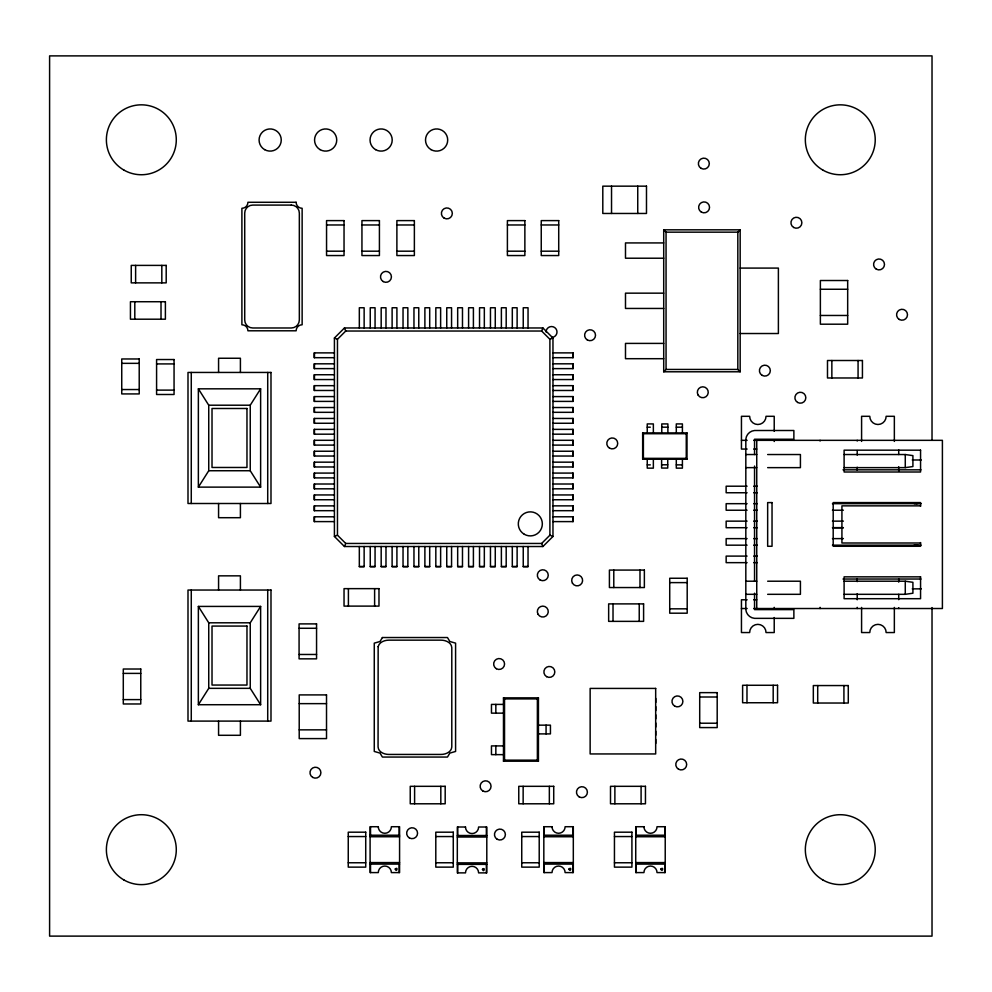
<?xml version="1.0" encoding="UTF-8"?>
<svg xmlns="http://www.w3.org/2000/svg" width="992" height="992" viewBox="0 0 992 992"><rect width="100%" height="100%" fill="white"/><g stroke="black" fill="none" stroke-linecap="round" stroke-linejoin="round"><path stroke-width="1.49" d="M344.46 546.518L542.909 546.518L552.966 536.461L552.966 338.024L542.909 327.968L344.46 327.968L334.416 338.024L334.416 536.461L344.46 546.518L345.737 543.455L541.644 543.455L549.903 535.196L549.903 339.289L541.644 331.03L345.737 331.03L337.466 339.289L337.466 535.196L345.737 543.455M541.644 331.03L542.909 327.968M198.363 487.122L208.742 470.741L208.742 405.207L198.363 388.827L260.623 388.827L260.623 487.122L198.363 487.122L198.363 388.827M260.623 487.122L250.244 470.741L250.244 405.207L260.623 388.827M198.363 704.717L208.742 688.336L208.742 622.802L198.363 606.422L260.623 606.422L260.623 704.717L198.363 704.717L198.363 606.422M260.623 704.717L250.244 688.336L250.244 622.802L260.623 606.422M642.655 459.147L643.386 458.354L643.386 433.715L642.655 432.934L686.997 432.934L686.997 459.147L642.655 459.147L642.655 432.934M686.997 459.147L686.266 458.354L686.266 433.715L686.997 432.934M740.168 371.789L737.825 369.446L737.825 232.165L740.168 229.822L663.71 229.822L663.71 371.789L740.168 371.789L740.168 229.822M663.71 371.789L666.054 369.446L666.054 232.165L663.71 229.822M538.433 761.199L537.379 760.157L537.379 698.901L538.433 697.86L503.477 697.86L503.477 761.199L538.433 761.199L538.433 697.86M503.477 761.199L504.531 760.157L504.531 698.901L503.477 697.86M549.903 339.289L552.966 338.024M334.416 536.461L337.466 535.196M844.105 467.641L905.274 467.641L912.913 466.55L912.913 455.626L905.274 454.534L844.105 454.534M844.105 594.32L905.274 594.32L912.913 593.228L912.913 582.304L905.274 581.213L844.105 581.213M914.153 503.651L916.199 503.651M914.165 545.154L915.914 545.154M326.554 224.973L344.038 224.973M361.944 224.973L379.415 224.973M396.887 224.973L414.371 224.973M507.396 224.973L524.867 224.973M541.248 224.973L558.719 224.973M666.054 232.165L737.825 232.165M663.71 242.928L625.493 242.928L625.493 258.218L663.71 258.218M326.554 251.187L344.038 251.187M361.944 251.187L379.415 251.187M396.887 251.187L414.371 251.187M507.396 251.187L524.867 251.187M541.248 251.187L558.719 251.187M740.168 268.088L778.385 268.088L778.385 333.523L740.168 333.523M820.372 289.255L847.676 289.255M663.71 293.161L625.493 293.161L625.493 308.45L663.71 308.45M820.372 315.468L847.676 315.468M663.71 343.406L625.493 343.406L625.493 358.695L663.71 358.695M334.416 352.879L314.191 352.879L314.191 357.69L334.416 357.69M552.966 352.879L573.178 352.879L573.178 357.69L552.966 357.69M121.743 363.345L139.215 363.345M156.587 363.915L174.059 363.915M334.416 363.816L314.191 363.816L314.191 368.615L334.416 368.615M552.966 363.816L573.178 363.816L573.178 368.615L552.966 368.615M666.054 369.446L737.825 369.446M334.416 374.74L314.191 374.74L314.191 379.552L334.416 379.552M552.966 374.74L573.178 374.74L573.178 379.552L552.966 379.552M334.416 385.665L314.191 385.665L314.191 390.476L334.416 390.476M552.966 385.665L573.178 385.665L573.178 390.476L552.966 390.476M121.743 389.546L139.215 389.546M156.587 390.116L174.059 390.116M334.416 396.589L314.191 396.589L314.191 401.4L334.416 401.4M552.966 396.589L573.178 396.589L573.178 401.4L552.966 401.4M208.742 405.207L250.244 405.207M334.416 407.526L314.191 407.526L314.191 412.325L334.416 412.325M552.966 407.526L573.178 407.526L573.178 412.325L552.966 412.325M334.416 418.45L314.191 418.45L314.191 423.262L334.416 423.262M552.966 418.45L573.178 418.45L573.178 423.262L552.966 423.262M647.243 427.192L650.306 427.192M661.776 427.192L667.889 427.192M676.296 427.192L682.409 427.192M334.416 429.375L314.191 429.375L314.191 434.186L334.416 434.186M552.966 429.375L573.178 429.375L573.178 434.186L552.966 434.186M643.386 433.715L686.266 433.715M334.416 440.299L314.191 440.299L314.191 445.11L334.416 445.11M552.966 440.299L573.178 440.299L573.178 445.11L552.966 445.11M741.446 440.336L747.137 440.336M753.684 440.336L942.4 440.336L942.4 608.518L753.684 608.518M747.137 449.066L741.446 449.066L741.446 416.305L749.642 416.305A8.196 8.196 0 0 0 757.838 424.502A8.196 8.196 0 0 0 766.022 416.305L774.219 416.305L774.219 431.322M753.684 449.066L756.747 449.066M334.416 451.236L314.191 451.236L314.191 456.035L334.416 456.035M552.966 451.236L573.178 451.236L573.178 456.035L552.966 456.035M745.823 454.534L756.747 454.534M767.659 454.534L800.42 454.534L800.42 467.641L767.659 467.641M643.386 458.354L686.266 458.354M912.268 459.99L921.308 459.99M334.416 462.16L314.191 462.16L314.191 466.972L334.416 466.972M552.966 462.16L573.178 462.16L573.178 466.972L552.966 466.972M661.614 464.789L667.728 464.789M647.243 464.876L650.306 464.876M676.296 464.876L682.409 464.876M745.823 467.641L756.747 467.641M843.014 469.824L920.998 469.824M208.742 470.741L250.244 470.741M334.416 473.085L314.191 473.085L314.191 477.896L334.416 477.896M552.966 473.085L573.178 473.085L573.178 477.896L552.966 477.896M334.416 484.009L314.191 484.009L314.191 488.82L334.416 488.82M552.966 484.009L573.178 484.009L573.178 488.82L552.966 488.82M747.088 486.204L726.156 486.204L726.156 492.751L747.088 492.751M753.684 486.204L757.305 486.204M753.684 492.751L757.305 492.751M334.416 494.946L314.191 494.946L314.191 499.745L334.416 499.745M552.966 494.946L573.178 494.946L573.178 499.745L552.966 499.745M747.088 503.676L726.156 503.676L726.156 510.235L747.088 510.235M753.684 503.676L757.305 503.676M832.449 503.676L921.109 503.651M334.416 505.87L314.191 505.87L314.191 510.682L334.416 510.682M552.966 505.87L573.178 505.87L573.178 510.682L552.966 510.682M920.564 505.858L841.923 505.858L841.923 542.996L920.564 542.996M753.684 510.235L757.305 510.235M832.449 510.235L843.386 510.21M334.416 516.795L314.191 516.795L314.191 521.606L334.416 521.606M552.966 516.795L573.178 516.795L573.178 521.606L552.966 521.606M747.088 521.147L726.156 521.147L726.156 527.707L747.088 527.707M753.684 521.147L757.305 521.147M832.449 521.147L843.398 521.135M833.429 527.682L843.386 527.682M753.684 527.707L757.305 527.707M832.449 527.707L843.274 527.707M747.088 538.631L726.156 538.631L726.156 545.178L747.088 545.178M753.684 538.631L757.305 538.631M832.449 538.631L843.398 538.606M753.684 545.178L757.305 545.178M832.449 545.178L921.109 545.154M747.088 556.103L726.156 556.103L726.156 562.65L747.088 562.65M753.684 556.103L757.305 556.103M753.684 562.65L757.305 562.65M359.327 566.469L364.138 566.469M370.252 566.469L375.063 566.469M381.176 566.469L385.987 566.469M392.113 566.469L396.912 566.469M403.037 566.469L407.848 566.469M413.962 566.469L418.773 566.469M424.886 566.469L429.697 566.469M435.823 566.469L440.622 566.469M446.747 566.469L451.558 566.469M457.672 566.469L462.483 566.469M468.596 566.469L473.407 566.469M479.533 566.469L484.332 566.469M490.457 566.469L495.268 566.469M501.382 566.469L506.193 566.469M512.306 566.469L517.117 566.469M523.243 566.469L528.042 566.469M843.014 579.03L920.998 579.03M745.823 581.213L756.747 581.213M767.659 581.213L800.42 581.213L800.42 594.32L767.659 594.32M669.724 582.614L687.196 582.614M912.268 588.864L921.308 588.864M745.823 594.32L756.747 594.32M747.137 599.788L741.446 599.788L741.446 632.549L749.642 632.549A8.196 8.196 0 0 1 757.838 624.352A8.196 8.196 0 0 1 766.022 632.549L774.219 632.549L774.219 617.532M753.684 599.788L756.747 599.788M741.446 608.518L747.137 608.518M669.724 608.828L687.196 608.828M208.742 622.802L250.244 622.802M299.076 628.271L316.56 628.271M299.076 654.472L316.56 654.472M123.293 673.394L140.765 673.394M208.742 688.336L250.244 688.336M699.707 697.004L717.191 697.004M504.531 698.901L537.379 698.901M123.293 699.608L140.765 699.608M299.212 703.638L326.517 703.638M503.477 704.407L491.462 704.407L491.462 713.149L503.477 713.149M699.707 723.218L717.191 723.218M538.433 725.152L550.436 725.152L550.436 733.894L538.433 733.894M299.212 729.852L326.517 729.852M503.477 745.91L491.462 745.91L491.462 754.639L503.477 754.639M504.531 760.157L537.379 760.157M370.09 835.227L399.578 835.227M543.827 835.227L573.314 835.227M635.736 835.227L665.223 835.227M457.312 835.512L486.799 835.512M348.254 836.554L365.726 836.554M435.798 836.554L453.27 836.554M521.742 836.554L539.214 836.554M614.445 836.554L631.916 836.554M370.09 836.74L399.578 836.74M543.827 836.74L573.314 836.74M635.736 836.74L665.223 836.74M457.312 837.012L486.799 837.012M370.09 862.581L399.578 862.581M543.827 862.581L573.314 862.581M635.736 862.581L665.223 862.581M348.254 862.767L365.726 862.767M435.798 862.767L453.27 862.767M457.312 862.866L486.799 862.866M521.742 862.767L539.214 862.767M614.445 862.767L631.916 862.767M370.09 864.094L399.578 864.094M543.827 864.094L573.314 864.094M635.736 864.094L665.223 864.094M457.312 864.367L486.799 864.367M916.496 503.651L918.108 503.651M916.496 545.154L918.108 545.154M334.416 338.024L337.466 339.289M549.903 535.196L552.966 536.461M541.644 543.455L542.909 546.518M344.46 327.968L345.737 331.03M932.021 440.212L932.021 55.887L49.6 55.887L49.6 936.113L932.021 936.113L932.021 607.575M920.564 506.304L920.564 502.584L833.193 502.584L833.193 546.27L920.564 546.27L920.564 542.562M905.274 454.534L905.274 467.641M905.274 581.213L905.274 594.32M898.715 449.934L898.715 454.534M898.715 466.724L898.715 471.274M898.715 578.894L898.715 582.13M898.715 594.32L898.715 599.664M898.715 607.662L898.715 608.493M894.35 441.415L894.35 416.305L886.154 416.305A8.196 8.196 0 0 1 877.97 424.502A8.196 8.196 0 0 1 869.773 416.305L861.589 416.305L861.589 441.415M894.35 607.439L894.35 632.549L886.154 632.549A8.196 8.196 0 0 0 877.97 624.352A8.196 8.196 0 0 0 869.773 632.549L861.589 632.549L861.589 607.439M858.068 360.505L858.068 377.977M857.212 440.336L857.212 441.006M857.212 450.579L857.212 455.117M857.212 467.22L857.212 470.245M857.212 578.609L857.212 581.634M857.212 593.737L857.212 599.788M857.212 607.352L857.212 608.518M843.919 685.559L843.919 703.03M831.854 360.505L831.854 377.977M820.086 440.336L820.086 441.006M820.086 607.352L820.086 608.518M817.706 685.559L817.706 703.03M774.219 440.336L774.219 441.49M774.219 607.364L774.219 608.518M773.19 685.274L773.19 702.745M756.747 440.336L756.747 608.518M754.552 454.534L754.552 439.245L793.873 439.245L793.873 430.503L754.552 430.503A9.598 9.598 0 0 0 745.823 439.245L745.823 609.609A9.598 9.598 0 0 0 754.552 618.351L793.873 618.351L793.873 609.609L754.552 609.609L754.552 593.228M754.552 466.054L754.552 581.312M746.976 685.274L746.976 702.745M682.409 432.934L682.409 423.919L676.296 423.919L676.296 432.934M682.409 459.147L682.409 468.15L676.296 468.15L676.296 459.147M667.889 432.934L667.889 423.919L661.776 423.919L661.776 432.934M664.789 826.72L664.789 835.227M664.789 864.094L664.789 872.588M655.724 698.405L655.724 702.497M655.724 706.589L655.724 710.681M655.724 714.786L655.724 718.878M655.724 722.97L655.724 727.062M655.724 731.166L655.724 735.258M655.724 739.35L655.724 743.454M653.356 432.934L653.356 423.919L647.243 423.919L647.243 432.934M653.356 459.147L653.356 468.15L647.243 468.15L647.243 459.147M641.092 786.321L641.092 803.793M639.989 570.078L639.989 587.549M639.232 603.892L639.232 621.364M637.744 186.161L637.744 213.466M636.17 826.72L636.17 835.227M636.17 864.094L636.17 872.588M614.879 786.321L614.879 803.793M613.788 570.078L613.788 587.549M613.019 603.892L613.019 621.364M611.531 186.161L611.531 213.466M572.917 352.879L572.917 357.69M572.917 363.816L572.917 368.615M572.917 374.74L572.917 379.552M572.917 385.665L572.917 390.476M572.917 396.589L572.917 401.4M572.917 407.526L572.917 412.325M572.917 418.45L572.917 423.262M572.917 429.375L572.917 434.186M572.917 440.299L572.917 445.11M572.917 451.236L572.917 456.035M572.917 462.16L572.917 466.972M572.917 473.085L572.917 477.896M572.917 484.009L572.917 488.82M572.917 494.946L572.917 499.745M572.917 505.87L572.917 510.682M572.917 516.795L572.917 521.606M572.868 826.72L572.868 835.227M572.868 864.094L572.868 872.588M549.345 786.321L549.345 803.793M546.071 725.152L546.071 733.894M544.261 826.72L544.261 835.227M544.261 864.094L544.261 872.588M528.042 327.968L528.042 307.756L523.243 307.756L523.243 327.968M528.042 546.518L528.042 566.742L523.243 566.742L523.243 546.518M523.144 786.321L523.144 803.793M517.117 327.968L517.117 307.756L512.306 307.756L512.306 327.968M517.117 546.518L517.117 566.742L512.306 566.742L512.306 546.518M506.193 327.968L506.193 307.756L501.382 307.756L501.382 327.968M506.193 546.518L506.193 566.742L501.382 566.742L501.382 546.518M495.839 704.407L495.839 713.149M495.839 745.91L495.839 754.639M495.268 327.968L495.268 307.756L490.457 307.756L490.457 327.968M495.268 546.518L495.268 566.742L490.457 566.742L490.457 546.518M486.353 827.006L486.353 835.512M486.353 864.367L486.353 872.873M484.332 327.968L484.332 307.756L479.533 307.756L479.533 327.968M484.332 546.518L484.332 566.742L479.533 566.742L479.533 546.518M473.407 327.968L473.407 307.756L468.596 307.756L468.596 327.968M473.407 546.518L473.407 566.742L468.596 566.742L468.596 546.518M462.483 327.968L462.483 307.756L457.672 307.756L457.672 327.968M462.483 546.518L462.483 566.742L457.672 566.742L457.672 546.518M457.746 827.006L457.746 835.512M457.746 864.367L457.746 872.873M451.558 327.968L451.558 307.756L446.747 307.756L446.747 327.968M451.558 546.518L451.558 566.742L446.747 566.742L446.747 546.518M440.82 786.321L440.82 803.793M440.622 327.968L440.622 307.756L435.823 307.756L435.823 327.968M440.622 546.518L440.622 566.742L435.823 566.742L435.823 546.518M429.697 327.968L429.697 307.756L424.886 307.756L424.886 327.968M429.697 546.518L429.697 566.742L424.886 566.742L424.886 546.518M418.773 327.968L418.773 307.756L413.962 307.756L413.962 327.968M418.773 546.518L418.773 566.742L413.962 566.742L413.962 546.518M414.606 786.321L414.606 803.793M407.848 327.968L407.848 307.756L403.037 307.756L403.037 327.968M407.848 546.518L407.848 566.742L403.037 566.742L403.037 546.518M399.144 826.72L399.144 835.227M399.144 864.094L399.144 872.588M396.912 327.968L396.912 307.756L392.113 307.756L392.113 327.968M396.912 546.518L396.912 566.742L392.113 566.742L392.113 546.518M385.987 327.968L385.987 307.756L381.176 307.756L381.176 327.968M385.987 546.518L385.987 566.742L381.176 566.742L381.176 546.518M375.063 327.968L375.063 307.756L370.252 307.756L370.252 327.968M375.063 546.518L375.063 566.742L370.252 566.742L370.252 546.518M374.616 588.64L374.616 606.112M370.524 826.72L370.524 835.227M370.524 864.094L370.524 872.588M364.138 327.968L364.138 307.756L359.327 307.756L359.327 327.968M364.138 546.518L364.138 566.742L359.327 566.742L359.327 546.518M348.403 588.64L348.403 606.112M314.464 352.879L314.464 357.69M314.464 363.816L314.464 368.615M314.464 374.74L314.464 379.552M314.464 385.665L314.464 390.476M314.464 396.589L314.464 401.4M314.464 407.526L314.464 412.325M314.464 418.45L314.464 423.262M314.464 429.375L314.464 434.186M314.464 440.299L314.464 445.11M314.464 451.236L314.464 456.035M314.464 462.16L314.464 466.972M314.464 473.085L314.464 477.896M314.464 484.009L314.464 488.82M314.464 494.946L314.464 499.745M314.464 505.87L314.464 510.682M314.464 516.795L314.464 521.606M267.716 372.446L267.716 503.502M267.716 590.042L267.716 721.097M240.411 372.446L240.411 358.248L218.575 358.248L218.575 372.446M240.411 503.502L240.411 517.7L218.575 517.7L218.575 503.502M240.411 590.042L240.411 575.844L218.575 575.844L218.575 590.042M240.411 721.097L240.411 735.295L218.575 735.295L218.575 721.097M191.27 372.446L191.27 503.502M191.27 590.042L191.27 721.097M161.82 265.397L161.82 282.869M161.014 301.729L161.014 319.201M135.619 265.397L135.619 282.869M134.8 301.729L134.8 319.201M546.071 331.998A5.456 5.456 0 0 1 551.54 326.542A5.456 5.456 0 0 1 556.996 331.998A5.456 5.456 0 0 1 551.54 337.454M378.15 646.648L378.064 746.976C378.398 752.159 384.375 754.49 388.901 754.441L440.956 754.441C445.482 754.49 451.472 752.159 451.794 746.976L451.794 647.615C451.472 642.432 445.482 640.1 440.956 640.15L388.901 640.15C384.611 640.15 379.304 642.035 378.15 646.648M395.25 869.029C396.589 873.208 398.486 866.09 395.25 869.029M482.459 869.314C483.798 873.493 485.708 866.376 482.459 869.314M568.974 869.029C570.313 873.208 572.223 866.09 568.974 869.029M660.895 869.029C662.234 873.208 664.132 866.09 660.895 869.029M382.404 637.534L380.023 641.502L374.269 643.138L374.269 751.452L380.023 753.089L382.404 757.057L447.466 757.057L449.847 753.089L455.588 751.452L455.588 643.138L449.847 641.502L447.466 637.534L382.404 637.534M646.486 186.161L602.801 186.161L602.801 213.466L646.486 213.466L646.486 186.161M296.124 202.281L247.926 202.281A6.026 6.026 0 0 1 241.899 208.295L241.899 324.768A6.026 6.026 0 0 1 247.926 330.795L296.124 330.795A6.026 6.026 0 0 1 302.138 324.768L302.138 208.295A6.026 6.026 0 0 1 296.124 202.281M291.301 205.084L252.749 205.084A8.035 8.035 0 0 0 244.714 213.119L244.714 319.945A8.035 8.035 0 0 0 252.749 327.98L291.301 327.98A8.035 8.035 0 0 0 299.336 319.945L299.336 213.119A8.035 8.035 0 0 0 291.301 205.084M344.038 220.608L326.554 220.608L326.554 255.552L344.038 255.552L344.038 220.608M379.415 220.608L361.944 220.608L361.944 255.552L379.415 255.552L379.415 220.608M414.371 220.608L396.887 220.608L396.887 255.552L414.371 255.552L414.371 220.608M524.867 220.608L507.396 220.608L507.396 255.552L524.867 255.552L524.867 220.608M558.719 220.608L541.248 220.608L541.248 255.552L558.719 255.552L558.719 220.608M166.197 265.397L131.242 265.397L131.242 282.869L166.197 282.869L166.197 265.397M847.676 280.513L820.372 280.513L820.372 324.198L847.676 324.198L847.676 280.513M165.391 301.729L130.436 301.729L130.436 319.201L165.391 319.201L165.391 301.729M139.215 358.968L121.743 358.968L121.743 393.923L139.215 393.923L139.215 358.968M174.059 359.538L156.587 359.538L156.587 394.494L174.059 394.494L174.059 359.538M862.432 360.505L827.489 360.505L827.489 377.977L862.432 377.977L862.432 360.505M270.99 372.446L187.996 372.446L187.996 503.502L270.99 503.502L270.99 372.446M246.971 408.493L212.015 408.493L212.015 467.468L246.971 467.468L246.971 408.493M920.564 450.17L844.105 450.17L844.105 472.006L920.564 472.006L920.564 450.17M667.728 459.06L661.614 459.06L661.614 468.063L667.728 468.063L667.728 459.06M772.036 502.584L767.659 502.584L767.659 546.27L772.036 546.27L772.036 502.584M644.366 570.078L609.41 570.078L609.41 587.549L644.366 587.549L644.366 570.078M920.564 576.848L844.105 576.848L844.105 598.697L920.564 598.697L920.564 576.848M687.196 578.249L669.724 578.249L669.724 613.192L687.196 613.192L687.196 578.249M378.981 588.64L344.038 588.64L344.038 606.112L378.981 606.112L378.981 588.64M270.99 590.042L187.996 590.042L187.996 721.097L270.99 721.097L270.99 590.042M643.597 603.892L608.654 603.892L608.654 621.364L643.597 621.364L643.597 603.892M316.56 623.894L299.076 623.894L299.076 658.849L316.56 658.849L316.56 623.894M246.971 626.076L212.015 626.076L212.015 685.05L246.971 685.05L246.971 626.076M140.765 669.017L123.293 669.017L123.293 703.973L140.765 703.973L140.765 669.017M777.554 685.274L742.611 685.274L742.611 702.745L777.554 702.745L777.554 685.274M848.284 685.559L813.328 685.559L813.328 703.03L848.284 703.03L848.284 685.559M655.675 688.423L590.141 688.423L590.141 753.945L655.675 753.945L655.675 688.423M717.191 692.639L699.707 692.639L699.707 727.582L717.191 727.582L717.191 692.639M326.517 694.908L299.212 694.908L299.212 738.594L326.517 738.594L326.517 694.908M445.185 786.321L410.242 786.321L410.242 803.793L445.185 803.793L445.185 786.321M553.722 786.321L518.766 786.321L518.766 803.793L553.722 803.793L553.722 786.321M645.457 786.321L610.502 786.321L610.502 803.793L645.457 803.793L645.457 786.321M378.287 826.72L370.09 826.72L370.09 872.588L378.287 872.588A6.547 6.547 0 0 1 384.834 866.041A6.547 6.547 0 0 1 391.381 872.588L399.578 872.588L399.578 826.72L391.381 826.72A6.547 6.547 0 0 1 384.834 833.28A6.547 6.547 0 0 1 378.287 826.72M552.011 826.72L543.827 826.72L543.827 872.588L552.011 872.588A6.547 6.547 0 0 1 558.57 866.041A6.547 6.547 0 0 1 565.118 872.588L573.314 872.588L573.314 826.72L565.118 826.72A6.547 6.547 0 0 1 558.57 833.28A6.547 6.547 0 0 1 552.011 826.72M643.932 826.72L635.736 826.72L635.736 872.588L643.932 872.588A6.547 6.547 0 0 1 650.479 866.041A6.547 6.547 0 0 1 657.026 872.588L665.223 872.588L665.223 826.72L657.026 826.72A6.547 6.547 0 0 1 650.479 833.28A6.547 6.547 0 0 1 643.932 826.72M465.496 827.006L457.312 827.006L457.312 872.873L465.496 872.873A6.547 6.547 0 0 1 472.056 866.326A6.547 6.547 0 0 1 478.603 872.873L486.799 872.873L486.799 827.006L478.603 827.006A6.547 6.547 0 0 1 472.056 833.565A6.547 6.547 0 0 1 465.496 827.006M365.726 832.189L348.254 832.189L348.254 867.132L365.726 867.132L365.726 832.189M453.27 832.189L435.798 832.189L435.798 867.132L453.27 867.132L453.27 832.189M539.214 832.189L521.742 832.189L521.742 867.132L539.214 867.132L539.214 832.189M631.916 832.189L614.445 832.189L614.445 867.132L631.916 867.132L631.916 832.189M822.814 170.054A34.943 34.943 0 0 0 875.229 139.785A34.943 34.943 0 0 0 822.814 109.517A34.943 34.943 0 0 0 822.814 170.054M822.814 879.929A34.943 34.943 0 0 0 875.229 849.66A34.943 34.943 0 0 0 822.814 819.392A34.943 34.943 0 0 0 822.814 879.929M123.864 879.929A34.943 34.943 0 0 0 176.291 849.66A34.943 34.943 0 0 0 123.864 819.392A34.943 34.943 0 0 0 123.864 879.929M123.864 170.054A34.943 34.943 0 0 0 176.291 139.785A34.943 34.943 0 0 0 123.864 109.517A34.943 34.943 0 0 0 123.864 170.054M409.386 837.942A5.456 5.456 0 0 0 417.57 833.206A5.456 5.456 0 0 0 409.386 828.481A5.456 5.456 0 0 0 409.386 837.942M444.131 218.128A5.456 5.456 0 0 0 452.327 213.392A5.456 5.456 0 0 0 444.131 208.667A5.456 5.456 0 0 0 444.131 218.128M572.421 583.135A5.456 5.456 0 0 0 581.882 583.135A5.456 5.456 0 0 0 577.158 574.951A5.456 5.456 0 0 0 572.421 583.135M383.234 281.579A5.456 5.456 0 0 0 391.431 276.842A5.456 5.456 0 0 0 383.234 272.118A5.456 5.456 0 0 0 383.234 281.579M698.058 394.99A5.456 5.456 0 0 0 707.519 394.99A5.456 5.456 0 0 0 702.795 386.806A5.456 5.456 0 0 0 698.058 394.99M797.63 402.454A5.456 5.456 0 0 0 805.826 397.718A5.456 5.456 0 0 0 797.63 392.993A5.456 5.456 0 0 0 797.63 402.454M762.141 375.36A5.456 5.456 0 0 0 770.325 370.636A5.456 5.456 0 0 0 762.141 365.912A5.456 5.456 0 0 0 762.141 375.36M701.108 168.342A5.456 5.456 0 0 0 709.305 163.618A5.456 5.456 0 0 0 701.108 158.881A5.456 5.456 0 0 0 701.108 168.342M701.344 212.09A5.456 5.456 0 0 0 709.54 207.365A5.456 5.456 0 0 0 701.344 202.641A5.456 5.456 0 0 0 701.344 212.09M793.674 227.478A5.456 5.456 0 0 0 801.871 222.741A5.456 5.456 0 0 0 793.674 218.017A5.456 5.456 0 0 0 793.674 227.478M876.308 269.167A5.456 5.456 0 0 0 884.492 264.442A5.456 5.456 0 0 0 876.308 259.706A5.456 5.456 0 0 0 876.308 269.167M674.696 706.118A5.456 5.456 0 0 0 682.893 701.394A5.456 5.456 0 0 0 674.696 696.669A5.456 5.456 0 0 0 674.696 706.118M899.31 319.474A5.456 5.456 0 0 0 907.494 314.737A5.456 5.456 0 0 0 899.31 310.012A5.456 5.456 0 0 0 899.31 319.474M579.204 796.898A5.456 5.456 0 0 0 587.4 792.174A5.456 5.456 0 0 0 579.204 787.437A5.456 5.456 0 0 0 579.204 796.898M482.856 790.996A5.456 5.456 0 0 0 491.052 786.272A5.456 5.456 0 0 0 482.856 781.547A5.456 5.456 0 0 0 482.856 790.996M546.617 676.656A5.456 5.456 0 0 0 554.813 671.931A5.456 5.456 0 0 0 546.617 667.194A5.456 5.456 0 0 0 546.617 676.656M538.073 614.308A5.456 5.456 0 0 0 547.522 614.308A5.456 5.456 0 0 0 542.798 606.112A5.456 5.456 0 0 0 538.073 614.308M496.384 668.732A5.456 5.456 0 0 0 504.568 663.995A5.456 5.456 0 0 0 496.384 659.271A5.456 5.456 0 0 0 496.384 668.732M678.503 769.197A5.456 5.456 0 0 0 686.687 764.472A5.456 5.456 0 0 0 678.503 759.748A5.456 5.456 0 0 0 678.503 769.197M609.522 448.148A5.456 5.456 0 0 0 617.718 443.412A5.456 5.456 0 0 0 609.522 438.687A5.456 5.456 0 0 0 609.522 448.148M312.716 777.418A5.456 5.456 0 0 0 320.9 772.681A5.456 5.456 0 0 0 312.716 767.957A5.456 5.456 0 0 0 312.716 777.418M497.19 839.269A5.456 5.456 0 0 0 505.387 834.545A5.456 5.456 0 0 0 497.19 829.82A5.456 5.456 0 0 0 497.19 839.269M587.338 339.958A5.456 5.456 0 0 0 595.522 335.234A5.456 5.456 0 0 0 587.338 330.497A5.456 5.456 0 0 0 587.338 339.958M540.07 579.96A5.456 5.456 0 0 0 548.254 575.236A5.456 5.456 0 0 0 540.07 570.499A5.456 5.456 0 0 0 540.07 579.96M264.616 149.631A11.098 11.098 0 0 0 281.257 140.021A11.098 11.098 0 0 0 264.616 130.423A11.098 11.098 0 0 0 264.616 149.631M320.094 149.631A11.098 11.098 0 0 0 336.734 140.021A11.098 11.098 0 0 0 320.094 130.423A11.098 11.098 0 0 0 320.094 149.631M375.571 149.631A11.098 11.098 0 0 0 392.212 140.021A11.098 11.098 0 0 0 375.571 130.423A11.098 11.098 0 0 0 375.571 149.631M431.049 149.631A11.098 11.098 0 0 0 447.702 140.021A11.098 11.098 0 0 0 431.049 130.423A11.098 11.098 0 0 0 431.049 149.631M524.309 534.291A12.016 12.016 0 0 0 542.339 523.875A12.016 12.016 0 0 0 524.309 513.472A12.016 12.016 0 0 0 524.309 534.291"/></g></svg>
